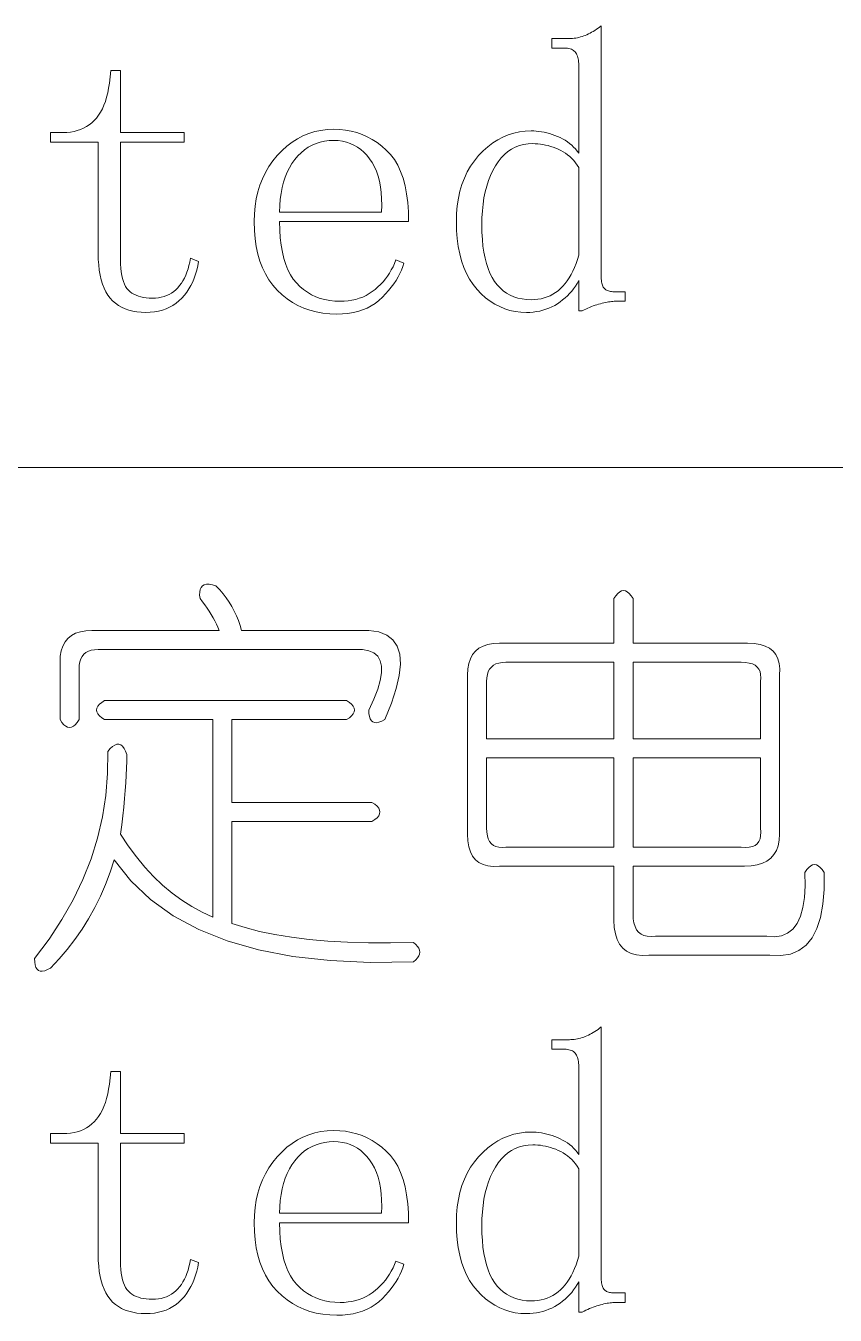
# Model space of a CAD drawing. Extents: x 1 to 297, y 1 to 210.
# Drawn here: x 47.49 to 51.85, y 35.78 to 42.72 of the extents above; entities that cross this region are included whole.
import ezdxf

# ---------------------------------------------------------------- set-up
doc = ezdxf.new("R2010")
doc.units = 0

msp = doc.modelspace()

# ---------------------------------------------------------------- linework, layer by layer
at = {"color": 7, "lineweight": 13}
msp.add_line((1.3055, 40.342), (219.3213, 40.342), dxfattribs=at)
for points in [[(50.189, 41.1763), (50.1586, 41.1775), (50.129, 41.1813), (50.1003, 41.1875), (50.0724, 41.1962), (50.0454, 41.2074), (50.0193, 41.221), (49.994, 41.2372), (49.9696, 41.2558), (49.946, 41.277), (49.9233, 41.3006), (49.9021, 41.3266), (49.8832, 41.3549), (49.8665, 41.3856), (49.852, 41.4185), (49.8397, 41.4538), (49.8297, 41.4914), (49.8219, 41.5313), (49.8163, 41.5735), (49.813, 41.618), (49.8119, 41.6649), (49.8131, 41.7085), (49.8167, 41.7504), (49.8227, 41.7905), (49.8311, 41.8287), (49.8419, 41.8652), (49.8551, 41.8999), (49.8707, 41.9328), (49.8887, 41.9638), (49.9091, 41.9931), (49.9319, 42.0206), (49.9563, 42.0458), (49.9816, 42.0684), (50.0077, 42.0883), (50.0347, 42.1056), (50.0626, 42.1202), (50.0913, 42.1322), (50.1209, 42.1415), (50.1513, 42.1481), (50.1826, 42.1521), (50.2147, 42.1534), (50.2285, 42.1531), (50.2423, 42.1522), (50.2563, 42.1507), (50.2703, 42.1486), (50.2844, 42.1459), (50.2986, 42.1426), (50.3128, 42.1387), (50.3272, 42.1342), (50.3416, 42.1291), (50.3562, 42.1234), (50.3704, 42.1171), (50.3841, 42.1102), (50.3972, 42.1027), (50.4096, 42.0946), (50.4215, 42.0859), (50.4328, 42.0766), (50.4435, 42.0667), (50.4535, 42.0562), (50.463, 42.0451), (50.4719, 42.0334), (50.4719, 42.4963), (50.4717, 42.5063), (50.4712, 42.5158), (50.4703, 42.5248), (50.4691, 42.5333), (50.4676, 42.5413), (50.4657, 42.5487), (50.4635, 42.5557), (50.4609, 42.5621), (50.458, 42.568), (50.4547, 42.5734), (50.451, 42.5783), (50.4468, 42.5827), (50.4421, 42.5865), (50.4369, 42.5899), (50.4312, 42.5927), (50.4249, 42.595), (50.4181, 42.5968), (50.4108, 42.5981), (50.403, 42.5989), (50.3947, 42.5991), (50.3262, 42.5991), (50.3262, 42.6506), (50.4204, 42.6506), (50.429, 42.6507), (50.4376, 42.6513), (50.4462, 42.6521), (50.4547, 42.6533), (50.4633, 42.6549), (50.4719, 42.6567), (50.4804, 42.659), (50.489, 42.6615), (50.4976, 42.6645), (50.5062, 42.6677), (50.5147, 42.6713), (50.5233, 42.6753), (50.5319, 42.6795), (50.5404, 42.6842), (50.549, 42.6891), (50.5576, 42.6945), (50.5662, 42.7001), (50.5747, 42.7061), (50.5833, 42.7125), (50.5919, 42.7191), (50.5919, 41.3649), (50.592, 41.3565), (50.5926, 41.3487), (50.5934, 41.3415), (50.5946, 41.3347), (50.5962, 41.3284), (50.598, 41.3227), (50.6003, 41.3175), (50.6028, 41.3127), (50.6058, 41.3085), (50.609, 41.3049), (50.6126, 41.3016), (50.6166, 41.2987), (50.6208, 41.2961), (50.6255, 41.2939), (50.6304, 41.292), (50.6358, 41.2905), (50.6414, 41.2893), (50.6474, 41.2884), (50.6538, 41.2879), (50.6604, 41.2877), (50.7204, 41.2877), (50.7204, 41.2363), (50.669, 41.2363), (50.662, 41.2362), (50.6548, 41.2358), (50.6473, 41.2351), (50.6395, 41.2342), (50.6315, 41.2331), (50.6232, 41.2317), (50.6147, 41.23), (50.6059, 41.2281), (50.5969, 41.2259), (50.5876, 41.2234), (50.5781, 41.2207), (50.5686, 41.2178), (50.5589, 41.2146), (50.5492, 41.2111), (50.5394, 41.2074), (50.5295, 41.2034), (50.5195, 41.1991), (50.5094, 41.1946), (50.4993, 41.1899), (50.489, 41.1849), (50.4719, 41.1849), (50.4719, 41.3477), (50.463, 41.3326), (50.4535, 41.3181), (50.4435, 41.3041), (50.4328, 41.2908), (50.4215, 41.2781), (50.4096, 41.2659), (50.3972, 41.2544), (50.3841, 41.2435), (50.3704, 41.2332), (50.3562, 41.2234), (50.3414, 41.2145), (50.3262, 41.2065), (50.3105, 41.1994), (50.2944, 41.1933), (50.2779, 41.1881), (50.261, 41.1838), (50.2437, 41.1805), (50.2259, 41.1782), (50.2077, 41.1768)], [(48.0033, 41.4591), (48.0037, 41.4359), (48.005, 41.4142), (48.0072, 41.3941), (48.0102, 41.3755), (48.014, 41.3584), (48.0187, 41.3429), (48.0243, 41.3289), (48.0307, 41.3165), (48.038, 41.3056), (48.0462, 41.2963), (48.0552, 41.2881), (48.065, 41.2809), (48.0757, 41.2744), (48.0873, 41.2689), (48.0997, 41.2641), (48.113, 41.2603), (48.1272, 41.2573), (48.1422, 41.2551), (48.158, 41.2539), (48.1747, 41.2534), (48.1915, 41.254), (48.2076, 41.2557), (48.2231, 41.2584), (48.2378, 41.2623), (48.2519, 41.2674), (48.2652, 41.2735), (48.2779, 41.2807), (48.2899, 41.2891), (48.3012, 41.2986), (48.3119, 41.3091), (48.3218, 41.3208), (48.3311, 41.3333), (48.3396, 41.3468), (48.3475, 41.3613), (48.3547, 41.3766), (48.3612, 41.393), (48.3671, 41.4102), (48.3722, 41.4285), (48.3767, 41.4476), (48.3804, 41.4677), (48.4233, 41.4506), (48.4193, 41.427), (48.4142, 41.4043), (48.408, 41.3824), (48.4007, 41.3614), (48.3922, 41.3413), (48.3827, 41.322), (48.372, 41.3036), (48.3602, 41.286), (48.3473, 41.2693), (48.3333, 41.2534), (48.3183, 41.2388), (48.3023, 41.2257), (48.2853, 41.2141), (48.2675, 41.2041), (48.2487, 41.1956), (48.2289, 41.1886), (48.2082, 41.1832), (48.1866, 41.1794), (48.164, 41.1771), (48.1404, 41.1763), (48.1154, 41.1771), (48.0916, 41.1794), (48.0691, 41.1832), (48.0479, 41.1886), (48.0279, 41.1956), (48.0093, 41.2041), (47.9919, 41.2141), (47.9759, 41.2257), (47.9611, 41.2388), (47.9476, 41.2534), (47.9354, 41.2697), (47.9244, 41.2877), (47.9148, 41.3074), (47.9064, 41.3289), (47.8994, 41.352), (47.8936, 41.3769), (47.8891, 41.4034), (47.8859, 41.4317), (47.8839, 41.4617), (47.8833, 41.4934), (47.8833, 42.0934), (47.6262, 42.0934), (47.6262, 42.1449), (47.6947, 42.1449), (47.7149, 42.1455), (47.7343, 42.1474), (47.753, 42.1506), (47.7708, 42.1551), (47.7879, 42.1609), (47.8043, 42.168), (47.8198, 42.1764), (47.8346, 42.186), (47.8486, 42.1969), (47.8619, 42.2091), (47.8743, 42.2227), (47.8857, 42.2378), (47.8962, 42.2543), (47.9058, 42.2722), (47.9144, 42.2916), (47.922, 42.3125), (47.9288, 42.3348), (47.9346, 42.3586), (47.9394, 42.3839), (47.9433, 42.4106), (47.9519, 42.4791), (48.0033, 42.4791), (48.0033, 42.1449), (48.3462, 42.1449), (48.3462, 42.0934), (48.0033, 42.0934)], [(48.8604, 41.6649), (48.8613, 41.6199), (48.864, 41.5776), (48.8685, 41.538), (48.8748, 41.501), (48.8829, 41.4666), (48.8928, 41.435), (48.9045, 41.406), (48.918, 41.3796), (48.9333, 41.3559), (48.9504, 41.3349), (48.969, 41.3161), (48.9887, 41.2994), (49.0095, 41.2846), (49.0314, 41.2718), (49.0544, 41.2609), (49.0785, 41.2521), (49.1037, 41.2452), (49.1301, 41.2402), (49.1576, 41.2373), (49.1862, 41.2363), (49.2081, 41.2369), (49.2294, 41.2389), (49.2499, 41.2421), (49.2698, 41.2466), (49.289, 41.2524), (49.3075, 41.2594), (49.3254, 41.2678), (49.3425, 41.2774), (49.359, 41.2884), (49.3747, 41.3006), (49.3897, 41.3137), (49.4039, 41.3275), (49.4172, 41.3418), (49.4296, 41.3568), (49.4412, 41.3724), (49.4519, 41.3885), (49.4617, 41.4053), (49.4707, 41.4226), (49.4789, 41.4406), (49.4862, 41.4591), (49.529, 41.442), (49.5232, 41.4232), (49.5162, 41.4045), (49.5078, 41.3858), (49.4982, 41.3673), (49.4872, 41.3488), (49.475, 41.3304), (49.4615, 41.3121), (49.4467, 41.2939), (49.4307, 41.2758), (49.4133, 41.2577), (49.3947, 41.2406), (49.3747, 41.2253), (49.3535, 41.2118), (49.331, 41.2001), (49.3072, 41.1902), (49.2822, 41.1821), (49.2558, 41.1758), (49.2282, 41.1713), (49.1992, 41.1686), (49.169, 41.1677), (49.1303, 41.169), (49.0931, 41.1729), (49.0573, 41.1793), (49.023, 41.1883), (48.9901, 41.1999), (48.9587, 41.214), (48.9287, 41.2307), (48.9002, 41.25), (48.8732, 41.2719), (48.8476, 41.2963), (48.824, 41.3231), (48.8028, 41.3522), (48.7842, 41.3835), (48.768, 41.417), (48.7544, 41.4527), (48.7432, 41.4907), (48.7345, 41.5309), (48.7283, 41.5733), (48.7245, 41.618), (48.7233, 41.6649), (48.7245, 41.707), (48.7283, 41.7477), (48.7345, 41.7869), (48.7432, 41.8246), (48.7544, 41.8609), (48.768, 41.8958), (48.7842, 41.9292), (48.8028, 41.9611), (48.824, 41.9916), (48.8476, 42.0206), (48.873, 42.0474), (48.8995, 42.0715), (48.9272, 42.0927), (48.9559, 42.1111), (48.9858, 42.1266), (49.0168, 42.1394), (49.0489, 42.1493), (49.0821, 42.1563), (49.1164, 42.1606), (49.1519, 42.162), (49.184, 42.1609), (49.2153, 42.1575), (49.2457, 42.152), (49.2753, 42.1442), (49.304, 42.1341), (49.3319, 42.1219), (49.3589, 42.1074), (49.385, 42.0907), (49.4103, 42.0717), (49.4347, 42.0506), (49.4575, 42.0267), (49.4779, 41.9995), (49.4959, 41.9691), (49.5115, 41.9354), (49.5247, 41.8984), (49.5355, 41.8582), (49.5439, 41.8148), (49.5499, 41.7681), (49.5535, 41.7181), (49.5547, 41.6649)], [(49.409, 41.7163), (49.4099, 41.7531), (49.4092, 41.7881), (49.4068, 41.8213), (49.4028, 41.8527), (49.3972, 41.8824), (49.39, 41.9102), (49.3811, 41.9362), (49.3706, 41.9604), (49.3585, 41.9828), (49.3447, 42.0034), (49.3297, 42.0222), (49.3137, 42.0389), (49.2968, 42.0537), (49.2789, 42.0665), (49.2601, 42.0774), (49.2403, 42.0862), (49.2196, 42.0931), (49.198, 42.0981), (49.1754, 42.101), (49.1519, 42.102), (49.1266, 42.101), (49.1023, 42.0979), (49.079, 42.0927), (49.0566, 42.0855), (49.0351, 42.0763), (49.0146, 42.065), (48.995, 42.0516), (48.9763, 42.0362), (48.9586, 42.0187), (48.9419, 41.9991), (48.9264, 41.9778), (48.9126, 41.9549), (48.9003, 41.9305), (48.8898, 41.9045), (48.8808, 41.877), (48.8735, 41.8479), (48.8678, 41.8173), (48.8637, 41.7852), (48.8613, 41.7515), (48.8604, 41.7163)], [(50.4719, 41.9563), (50.463, 41.9696), (50.4537, 41.9822), (50.4438, 41.994), (50.4335, 42.005), (50.4226, 42.0152), (50.4112, 42.0247), (50.3993, 42.0334), (50.3868, 42.0413), (50.3739, 42.0485), (50.3604, 42.0549), (50.3467, 42.0606), (50.333, 42.0657), (50.3193, 42.0702), (50.3056, 42.0741), (50.2919, 42.0774), (50.2782, 42.0801), (50.2644, 42.0822), (50.2507, 42.0837), (50.237, 42.0846), (50.2233, 42.0849), (50.1981, 42.0837), (50.1741, 42.0801), (50.1512, 42.0741), (50.1294, 42.0657), (50.1087, 42.0549), (50.0891, 42.0417), (50.0706, 42.0261), (50.0532, 42.0081), (50.037, 41.9877), (50.0219, 41.9649), (50.008, 41.9401), (49.9956, 41.9138), (49.9847, 41.8859), (49.9752, 41.8565), (49.9672, 41.8256), (49.9607, 41.7931), (49.9556, 41.7591), (49.9519, 41.7235), (49.9497, 41.6864), (49.949, 41.6477), (49.9497, 41.6076), (49.9518, 41.5697), (49.9552, 41.5339), (49.96, 41.5003), (49.9662, 41.4688), (49.9737, 41.4394), (49.9826, 41.4122), (49.9929, 41.3871), (50.0046, 41.3642), (50.0176, 41.3434), (50.0319, 41.3247), (50.0474, 41.3079), (50.0641, 41.2932), (50.082, 41.2803), (50.1012, 41.2695), (50.1215, 41.2606), (50.143, 41.2537), (50.1657, 41.2488), (50.1896, 41.2458), (50.2147, 41.2449), (50.2333, 41.2455), (50.2512, 41.2473), (50.2686, 41.2503), (50.2854, 41.2545), (50.3015, 41.2599), (50.3171, 41.2665), (50.332, 41.2743), (50.3464, 41.2833), (50.3601, 41.2935), (50.3733, 41.3049), (50.3859, 41.3175), (50.3978, 41.3313), (50.4092, 41.3463), (50.4199, 41.3625), (50.4301, 41.3799), (50.4396, 41.3985), (50.4486, 41.4183), (50.457, 41.4393), (50.4647, 41.4615), (50.4719, 41.4849)], [(48.5176, 39.7049), (48.5375, 39.6839), (48.556, 39.6623), (48.5731, 39.6401), (48.5889, 39.6171), (48.6033, 39.5934), (48.6163, 39.5691), (48.628, 39.5441), (48.6383, 39.5183), (48.6472, 39.4919), (48.6547, 39.4649), (49.3404, 39.4649), (49.3938, 39.457), (49.4371, 39.4402), (49.4706, 39.4145), (49.494, 39.3798), (49.5076, 39.3363), (49.5112, 39.2838), (49.5048, 39.2225), (49.4886, 39.1522), (49.4623, 39.073), (49.4262, 38.9849), (49.4099, 38.9761), (49.3953, 38.9705), (49.3824, 38.9679), (49.3713, 38.9684), (49.3619, 38.972), (49.3542, 38.9787), (49.3482, 38.9885), (49.3439, 39.0013), (49.3413, 39.0173), (49.3404, 39.0363), (49.3679, 39.0951), (49.3884, 39.1481), (49.4022, 39.1952), (49.409, 39.2365), (49.409, 39.272), (49.4022, 39.3017), (49.3884, 39.3255), (49.3679, 39.3435), (49.3404, 39.3557), (49.3062, 39.362), (47.8833, 39.362), (47.8638, 39.361), (47.8463, 39.3579), (47.8308, 39.3527), (47.8175, 39.3455), (47.8062, 39.3363), (47.7969, 39.325), (47.7897, 39.3116), (47.7846, 39.2962), (47.7815, 39.2787), (47.7804, 39.2591), (47.7804, 38.9849), (47.7702, 38.9694), (47.7599, 38.9574), (47.7496, 38.9489), (47.7393, 38.9437), (47.729, 38.942), (47.7187, 38.9437), (47.7084, 38.9489), (47.6982, 38.9574), (47.6879, 38.9694), (47.6776, 38.9849), (47.6776, 39.2934), (47.6793, 39.326), (47.6844, 39.3551), (47.693, 39.3809), (47.705, 39.4031), (47.7204, 39.422), (47.7393, 39.4374), (47.7616, 39.4494), (47.7873, 39.458), (47.8164, 39.4631), (47.849, 39.4649), (48.5347, 39.4649), (48.5275, 39.482), (48.5196, 39.4991), (48.5111, 39.5163), (48.5018, 39.5334), (48.4919, 39.5506), (48.4812, 39.5677), (48.4699, 39.5849), (48.4579, 39.602), (48.4452, 39.6191), (48.4319, 39.6363), (48.4296, 39.6555), (48.4298, 39.6719), (48.4324, 39.6857), (48.4374, 39.6966), (48.4447, 39.7049), (48.4545, 39.7103), (48.4667, 39.7131), (48.4812, 39.7131), (48.4982, 39.7103)], [(50.7633, 39.6363), (50.7633, 39.3963), (51.3804, 39.3963), (51.4161, 39.3946), (51.4476, 39.3894), (51.4751, 39.3809), (51.4984, 39.3689), (51.5176, 39.3534), (51.5327, 39.3346), (51.5436, 39.3123), (51.5505, 39.2866), (51.5532, 39.2574), (51.5519, 39.2249), (51.5519, 38.3677), (51.55, 38.3351), (51.5443, 38.306), (51.5349, 38.2803), (51.5217, 38.258), (51.5047, 38.2391), (51.484, 38.2237), (51.4595, 38.2117), (51.4312, 38.2031), (51.3991, 38.198), (51.3633, 38.1963), (50.7633, 38.1963), (50.7633, 37.9391), (50.7645, 37.9133), (50.7681, 37.8905), (50.7741, 37.8707), (50.7825, 37.8541), (50.7933, 37.8406), (50.8065, 37.8301), (50.8221, 37.8227), (50.8401, 37.8185), (50.8605, 37.8173), (50.8833, 37.8191), (51.4833, 37.8191), (51.5255, 37.8164), (51.5628, 37.8219), (51.5954, 37.8356), (51.6232, 37.8575), (51.6462, 37.8877), (51.6643, 37.9261), (51.6777, 37.9727), (51.6863, 38.0276), (51.69, 38.0907), (51.689, 38.162), (51.6993, 38.1774), (51.7096, 38.1894), (51.7199, 38.198), (51.7302, 38.2031), (51.7404, 38.2049), (51.7507, 38.2031), (51.761, 38.198), (51.7713, 38.1894), (51.7816, 38.1774), (51.7919, 38.162), (51.792, 38.0711), (51.7857, 37.9906), (51.7728, 37.9203), (51.7535, 37.8603), (51.7276, 37.8106), (51.6952, 37.7711), (51.6563, 37.742), (51.6108, 37.7231), (51.5589, 37.7146), (51.5004, 37.7163), (50.849, 37.7163), (50.8132, 37.7151), (50.7811, 37.7183), (50.7528, 37.7261), (50.7283, 37.7382), (50.7076, 37.7549), (50.6906, 37.7759), (50.6774, 37.8015), (50.668, 37.8315), (50.6623, 37.8659), (50.6604, 37.9049), (50.6604, 38.1963), (50.0433, 38.1963), (50.0107, 38.1949), (49.9816, 38.1977), (49.9559, 38.2045), (49.9336, 38.2155), (49.9147, 38.2306), (49.8993, 38.2498), (49.8873, 38.2731), (49.8787, 38.3005), (49.8736, 38.3321), (49.8719, 38.3677), (49.8719, 39.2249), (49.8736, 39.2574), (49.8787, 39.2866), (49.8873, 39.3123), (49.8993, 39.3346), (49.9147, 39.3534), (49.9336, 39.3689), (49.9559, 39.3809), (49.9816, 39.3894), (50.0107, 39.3946), (50.0433, 39.3963), (50.6604, 39.3963), (50.6604, 39.6363), (50.6707, 39.6517), (50.681, 39.6637), (50.6913, 39.6723), (50.7016, 39.6774), (50.7119, 39.6791), (50.7222, 39.6774), (50.7324, 39.6723), (50.7427, 39.6637), (50.753, 39.6517)], [(50.6604, 39.2934), (50.0776, 39.2934), (50.058, 39.2924), (50.0406, 39.2893), (50.0251, 39.2842), (50.0118, 39.277), (50.0004, 39.2677), (49.9912, 39.2564), (49.984, 39.243), (49.9788, 39.2276), (49.9758, 39.2101), (49.9747, 39.1906), (49.9747, 38.882), (50.6604, 38.882)], [(51.3462, 39.2934), (50.7633, 39.2934), (50.7633, 38.882), (51.449, 38.882), (51.449, 39.1906), (51.4511, 39.2101), (51.4504, 39.2276), (51.447, 39.243), (51.4408, 39.2564), (51.4319, 39.2677), (51.4202, 39.277), (51.4058, 39.2842), (51.3887, 39.2893), (51.3688, 39.2924)], [(47.9176, 39.0877), (49.2204, 39.0877), (49.2359, 39.0774), (49.2479, 39.0671), (49.2564, 39.0569), (49.2616, 39.0466), (49.2633, 39.0363), (49.2616, 39.026), (49.2564, 39.0157), (49.2479, 39.0054), (49.2359, 38.9951), (49.2204, 38.9849), (48.6033, 38.9849), (48.6033, 38.5391), (49.3576, 38.5391), (49.373, 38.5289), (49.385, 38.5186), (49.3936, 38.5083), (49.3987, 38.498), (49.4004, 38.4877), (49.3987, 38.4774), (49.3936, 38.4671), (49.385, 38.4569), (49.373, 38.4466), (49.3576, 38.4363), (48.6033, 38.4363), (48.6033, 37.8877), (48.6748, 37.8651), (48.7521, 37.8452), (48.8352, 37.8281), (48.9242, 37.8137), (49.019, 37.802), (49.1196, 37.7931), (49.2261, 37.7869), (49.3384, 37.7835), (49.4565, 37.7828), (49.5804, 37.7849), (49.5928, 37.7746), (49.6024, 37.7643), (49.6092, 37.754), (49.6134, 37.7437), (49.6147, 37.7334), (49.6134, 37.7231), (49.6092, 37.7129), (49.6024, 37.7026), (49.5928, 37.6923), (49.5804, 37.682), (49.3483, 37.6782), (49.132, 37.6875), (48.9314, 37.7098), (48.7466, 37.7451), (48.5776, 37.7934), (48.4243, 37.8548), (48.2868, 37.9292), (48.1651, 38.0166), (48.0592, 38.1171), (47.969, 38.2306), (47.9471, 38.163), (47.9224, 38.0975), (47.895, 38.0341), (47.8648, 37.9727), (47.8319, 37.9134), (47.7962, 37.8562), (47.7578, 37.801), (47.7167, 37.7478), (47.6728, 37.6967), (47.6262, 37.6477), (47.6099, 37.639), (47.5953, 37.6333), (47.5824, 37.6307), (47.5713, 37.6313), (47.5619, 37.6349), (47.5542, 37.6415), (47.5482, 37.6513), (47.5439, 37.6642), (47.5413, 37.6801), (47.5404, 37.6991), (47.6184, 37.8029), (47.6879, 37.9083), (47.7487, 38.0154), (47.801, 38.1243), (47.8447, 38.2349), (47.8799, 38.3471), (47.9064, 38.4611), (47.9244, 38.5769), (47.9339, 38.6943), (47.9347, 38.8134), (47.9481, 38.8287), (47.9608, 38.8402), (47.9728, 38.8479), (47.9841, 38.8518), (47.9947, 38.852), (48.0047, 38.8484), (48.0139, 38.841), (48.0225, 38.8299), (48.0304, 38.815), (48.0376, 38.7963), (48.0372, 38.7611), (48.0362, 38.7243), (48.0345, 38.6857), (48.0321, 38.6454), (48.029, 38.6034), (48.0252, 38.5597), (48.0208, 38.5143), (48.0156, 38.4671), (48.0098, 38.4183), (48.0033, 38.3677), (48.0453, 38.3046), (48.089, 38.2457), (48.1344, 38.1908), (48.1816, 38.1401), (48.2304, 38.0934), (48.281, 38.0509), (48.3333, 38.0125), (48.3873, 37.9782), (48.443, 37.9481), (48.5004, 37.922), (48.5004, 38.9849), (47.9176, 38.9849), (47.9022, 38.9951), (47.8902, 39.0054), (47.8816, 39.0157), (47.8764, 39.026), (47.8747, 39.0363), (47.8764, 39.0466), (47.8816, 39.0569), (47.8902, 39.0671), (47.9022, 39.0774)], [(50.6604, 38.7791), (49.9747, 38.7791), (49.9747, 38.402), (49.9758, 38.3794), (49.9788, 38.3595), (49.984, 38.3423), (49.9912, 38.3279), (50.0004, 38.3163), (50.0118, 38.3074), (50.0251, 38.3012), (50.0406, 38.2978), (50.058, 38.2971), (50.0776, 38.2991), (50.6604, 38.2991)], [(51.449, 38.7791), (50.7633, 38.7791), (50.7633, 38.2991), (51.3462, 38.2991), (51.3688, 38.2971), (51.3887, 38.2978), (51.4058, 38.3012), (51.4202, 38.3074), (51.4319, 38.3163), (51.4408, 38.3279), (51.447, 38.3423), (51.4504, 38.3595), (51.4511, 38.3794), (51.449, 38.402)], [(50.189, 35.7877), (50.1586, 35.789), (50.129, 35.7927), (50.1003, 35.7989), (50.0724, 35.8076), (50.0454, 35.8188), (50.0193, 35.8325), (49.994, 35.8486), (49.9696, 35.8673), (49.946, 35.8884), (49.9233, 35.912), (49.9021, 35.938), (49.8832, 35.9663), (49.8665, 35.997), (49.852, 36.0299), (49.8397, 36.0652), (49.8297, 36.1028), (49.8219, 36.1427), (49.8163, 36.1849), (49.813, 36.2294), (49.8119, 36.2763), (49.8131, 36.32), (49.8167, 36.3618), (49.8227, 36.4019), (49.8311, 36.4402), (49.8419, 36.4766), (49.8551, 36.5113), (49.8707, 36.5442), (49.8887, 36.5753), (49.9091, 36.6045), (49.9319, 36.632), (49.9563, 36.6572), (49.9816, 36.6798), (50.0077, 36.6998), (50.0347, 36.717), (50.0626, 36.7316), (50.0913, 36.7436), (50.1209, 36.7529), (50.1513, 36.7595), (50.1826, 36.7635), (50.2147, 36.7649), (50.2285, 36.7646), (50.2423, 36.7637), (50.2563, 36.7622), (50.2703, 36.7601), (50.2844, 36.7574), (50.2986, 36.7541), (50.3128, 36.7502), (50.3272, 36.7457), (50.3416, 36.7406), (50.3562, 36.7349), (50.3704, 36.7286), (50.3841, 36.7217), (50.3972, 36.7142), (50.4096, 36.7061), (50.4215, 36.6974), (50.4328, 36.6881), (50.4435, 36.6782), (50.4535, 36.6677), (50.463, 36.6566), (50.4719, 36.6449), (50.4719, 37.1077), (50.4717, 37.1177), (50.4712, 37.1273), (50.4703, 37.1363), (50.4691, 37.1447), (50.4676, 37.1527), (50.4657, 37.1602), (50.4635, 37.1671), (50.4609, 37.1735), (50.458, 37.1795), (50.4547, 37.1849), (50.451, 37.1897), (50.4468, 37.1941), (50.4421, 37.198), (50.4369, 37.2013), (50.4312, 37.2041), (50.4249, 37.2065), (50.4181, 37.2083), (50.4108, 37.2095), (50.403, 37.2103), (50.3947, 37.2106), (50.3262, 37.2106), (50.3262, 37.262), (50.4204, 37.262), (50.429, 37.2622), (50.4376, 37.2627), (50.4462, 37.2635), (50.4547, 37.2647), (50.4633, 37.2663), (50.4719, 37.2682), (50.4804, 37.2704), (50.489, 37.273), (50.4976, 37.2759), (50.5062, 37.2791), (50.5147, 37.2827), (50.5233, 37.2867), (50.5319, 37.291), (50.5404, 37.2956), (50.549, 37.3006), (50.5576, 37.3059), (50.5662, 37.3115), (50.5747, 37.3175), (50.5833, 37.3239), (50.5919, 37.3306), (50.5919, 35.9763), (50.592, 35.968), (50.5926, 35.9602), (50.5934, 35.9529), (50.5946, 35.9461), (50.5962, 35.9399), (50.598, 35.9341), (50.6003, 35.9289), (50.6028, 35.9242), (50.6058, 35.92), (50.609, 35.9163), (50.6126, 35.913), (50.6166, 35.9101), (50.6208, 35.9075), (50.6255, 35.9053), (50.6304, 35.9034), (50.6358, 35.9019), (50.6414, 35.9007), (50.6474, 35.8998), (50.6538, 35.8993), (50.6604, 35.8991), (50.7204, 35.8991), (50.7204, 35.8477), (50.669, 35.8477), (50.662, 35.8476), (50.6548, 35.8472), (50.6473, 35.8466), (50.6395, 35.8457), (50.6315, 35.8445), (50.6232, 35.8431), (50.6147, 35.8414), (50.6059, 35.8395), (50.5969, 35.8373), (50.5876, 35.8349), (50.5781, 35.8322), (50.5686, 35.8292), (50.5589, 35.826), (50.5492, 35.8225), (50.5394, 35.8188), (50.5295, 35.8148), (50.5195, 35.8106), (50.5094, 35.8061), (50.4993, 35.8013), (50.489, 35.7963), (50.4719, 35.7963), (50.4719, 35.9591), (50.463, 35.944), (50.4535, 35.9295), (50.4435, 35.9156), (50.4328, 35.9022), (50.4215, 35.8895), (50.4096, 35.8774), (50.3972, 35.8658), (50.3841, 35.8549), (50.3704, 35.8446), (50.3562, 35.8349), (50.3414, 35.8259), (50.3262, 35.8179), (50.3105, 35.8108), (50.2944, 35.8047), (50.2779, 35.7995), (50.261, 35.7953), (50.2437, 35.792), (50.2259, 35.7896), (50.2077, 35.7882)], [(48.0033, 36.0706), (48.0037, 36.0473), (48.005, 36.0257), (48.0072, 36.0055), (48.0102, 35.9869), (48.014, 35.9699), (48.0187, 35.9543), (48.0243, 35.9404), (48.0307, 35.9279), (48.038, 35.9171), (48.0462, 35.9077), (48.0552, 35.8996), (48.065, 35.8923), (48.0757, 35.8859), (48.0873, 35.8803), (48.0997, 35.8756), (48.113, 35.8717), (48.1272, 35.8687), (48.1422, 35.8666), (48.158, 35.8653), (48.1747, 35.8649), (48.1915, 35.8654), (48.2076, 35.8671), (48.2231, 35.8699), (48.2378, 35.8738), (48.2519, 35.8788), (48.2652, 35.8849), (48.2779, 35.8922), (48.2899, 35.9005), (48.3012, 35.91), (48.3119, 35.9206), (48.3218, 35.9322), (48.3311, 35.9447), (48.3396, 35.9582), (48.3475, 35.9727), (48.3547, 35.9881), (48.3612, 36.0044), (48.3671, 36.0217), (48.3722, 36.0399), (48.3767, 36.059), (48.3804, 36.0791), (48.4233, 36.062), (48.4193, 36.0384), (48.4142, 36.0157), (48.408, 35.9939), (48.4007, 35.9729), (48.3922, 35.9527), (48.3827, 35.9334), (48.372, 35.915), (48.3602, 35.8974), (48.3473, 35.8807), (48.3333, 35.8649), (48.3183, 35.8502), (48.3023, 35.8371), (48.2853, 35.8255), (48.2675, 35.8155), (48.2487, 35.807), (48.2289, 35.8001), (48.2082, 35.7947), (48.1866, 35.7908), (48.164, 35.7885), (48.1404, 35.7877), (48.1154, 35.7885), (48.0916, 35.7908), (48.0691, 35.7947), (48.0479, 35.8001), (48.0279, 35.807), (48.0093, 35.8155), (47.9919, 35.8255), (47.9759, 35.8371), (47.9611, 35.8502), (47.9476, 35.8649), (47.9354, 35.8811), (47.9244, 35.8991), (47.9148, 35.9189), (47.9064, 35.9403), (47.8994, 35.9634), (47.8936, 35.9883), (47.8891, 36.0149), (47.8859, 36.0431), (47.8839, 36.0731), (47.8833, 36.1049), (47.8833, 36.7049), (47.6262, 36.7049), (47.6262, 36.7563), (47.6947, 36.7563), (47.7149, 36.7569), (47.7343, 36.7589), (47.753, 36.7621), (47.7708, 36.7666), (47.7879, 36.7724), (47.8043, 36.7794), (47.8198, 36.7878), (47.8346, 36.7974), (47.8486, 36.8084), (47.8619, 36.8206), (47.8743, 36.8342), (47.8857, 36.8492), (47.8962, 36.8657), (47.9058, 36.8837), (47.9144, 36.9031), (47.922, 36.9239), (47.9288, 36.9463), (47.9346, 36.9701), (47.9394, 36.9953), (47.9433, 37.022), (47.9519, 37.0906), (48.0033, 37.0906), (48.0033, 36.7563), (48.3462, 36.7563), (48.3462, 36.7049), (48.0033, 36.7049)], [(48.8604, 36.2763), (48.8613, 36.2313), (48.864, 36.189), (48.8685, 36.1494), (48.8748, 36.1124), (48.8829, 36.0781), (48.8928, 36.0464), (48.9045, 36.0174), (48.918, 35.991), (48.9333, 35.9673), (48.9504, 35.9463), (48.969, 35.9276), (48.9887, 35.9108), (49.0095, 35.896), (49.0314, 35.8832), (49.0544, 35.8724), (49.0785, 35.8635), (49.1037, 35.8566), (49.1301, 35.8517), (49.1576, 35.8487), (49.1862, 35.8477), (49.2081, 35.8484), (49.2294, 35.8503), (49.2499, 35.8535), (49.2698, 35.858), (49.289, 35.8638), (49.3075, 35.8709), (49.3254, 35.8792), (49.3425, 35.8889), (49.359, 35.8998), (49.3747, 35.912), (49.3897, 35.9252), (49.4039, 35.9389), (49.4172, 35.9533), (49.4296, 35.9682), (49.4412, 35.9838), (49.4519, 35.9999), (49.4617, 36.0167), (49.4707, 36.0341), (49.4789, 36.052), (49.4862, 36.0706), (49.529, 36.0534), (49.5232, 36.0346), (49.5162, 36.0159), (49.5078, 35.9972), (49.4982, 35.9787), (49.4872, 35.9602), (49.475, 35.9418), (49.4615, 35.9235), (49.4467, 35.9053), (49.4307, 35.8872), (49.4133, 35.8691), (49.3947, 35.852), (49.3747, 35.8367), (49.3535, 35.8232), (49.331, 35.8115), (49.3072, 35.8016), (49.2822, 35.7935), (49.2558, 35.7872), (49.2282, 35.7827), (49.1992, 35.78), (49.169, 35.7791), (49.1303, 35.7804), (49.0931, 35.7843), (49.0573, 35.7907), (49.023, 35.7997), (48.9901, 35.8113), (48.9587, 35.8254), (48.9287, 35.8421), (48.9002, 35.8614), (48.8732, 35.8833), (48.8476, 35.9077), (48.824, 35.9345), (48.8028, 35.9636), (48.7842, 35.9949), (48.768, 36.0284), (48.7544, 36.0641), (48.7432, 36.1021), (48.7345, 36.1423), (48.7283, 36.1847), (48.7245, 36.2294), (48.7233, 36.2763), (48.7245, 36.3184), (48.7283, 36.3591), (48.7345, 36.3983), (48.7432, 36.4361), (48.7544, 36.4724), (48.768, 36.5072), (48.7842, 36.5406), (48.8028, 36.5725), (48.824, 36.603), (48.8476, 36.632), (48.873, 36.6589), (48.8995, 36.6829), (48.9272, 36.7041), (48.9559, 36.7225), (48.9858, 36.7381), (49.0168, 36.7508), (49.0489, 36.7607), (49.0821, 36.7678), (49.1164, 36.772), (49.1519, 36.7734), (49.184, 36.7723), (49.2153, 36.769), (49.2457, 36.7634), (49.2753, 36.7556), (49.304, 36.7456), (49.3319, 36.7333), (49.3589, 36.7188), (49.385, 36.7021), (49.4103, 36.6832), (49.4347, 36.662), (49.4575, 36.6381), (49.4779, 36.6109), (49.4959, 36.5805), (49.5115, 36.5468), (49.5247, 36.5099), (49.5355, 36.4697), (49.5439, 36.4262), (49.5499, 36.3795), (49.5535, 36.3295), (49.5547, 36.2763)], [(49.409, 36.3277), (49.4099, 36.3645), (49.4092, 36.3995), (49.4068, 36.4328), (49.4028, 36.4642), (49.3972, 36.4938), (49.39, 36.5216), (49.3811, 36.5476), (49.3706, 36.5718), (49.3585, 36.5942), (49.3447, 36.6149), (49.3297, 36.6336), (49.3137, 36.6503), (49.2968, 36.6651), (49.2789, 36.6779), (49.2601, 36.6888), (49.2403, 36.6977), (49.2196, 36.7046), (49.198, 36.7095), (49.1754, 36.7124), (49.1519, 36.7134), (49.1266, 36.7124), (49.1023, 36.7093), (49.079, 36.7042), (49.0566, 36.697), (49.0351, 36.6877), (49.0146, 36.6764), (48.995, 36.663), (48.9763, 36.6476), (48.9586, 36.6301), (48.9419, 36.6106), (48.9264, 36.5892), (48.9126, 36.5663), (48.9003, 36.5419), (48.8898, 36.5159), (48.8808, 36.4884), (48.8735, 36.4594), (48.8678, 36.4288), (48.8637, 36.3966), (48.8613, 36.3629), (48.8604, 36.3277)], [(50.4719, 36.5677), (50.463, 36.581), (50.4537, 36.5936), (50.4438, 36.6054), (50.4335, 36.6164), (50.4226, 36.6266), (50.4112, 36.6361), (50.3993, 36.6448), (50.3868, 36.6527), (50.3739, 36.6599), (50.3604, 36.6663), (50.3467, 36.672), (50.333, 36.6771), (50.3193, 36.6816), (50.3056, 36.6855), (50.2919, 36.6888), (50.2782, 36.6915), (50.2644, 36.6936), (50.2507, 36.6951), (50.237, 36.696), (50.2233, 36.6963), (50.1981, 36.6951), (50.1741, 36.6915), (50.1512, 36.6855), (50.1294, 36.6771), (50.1087, 36.6663), (50.0891, 36.6531), (50.0706, 36.6375), (50.0532, 36.6195), (50.037, 36.5991), (50.0219, 36.5763), (50.008, 36.5515), (49.9956, 36.5252), (49.9847, 36.4973), (49.9752, 36.4679), (49.9672, 36.437), (49.9607, 36.4045), (49.9556, 36.3705), (49.9519, 36.3349), (49.9497, 36.2978), (49.949, 36.2591), (49.9497, 36.2191), (49.9518, 36.1811), (49.9552, 36.1454), (49.96, 36.1117), (49.9662, 36.0802), (49.9737, 36.0509), (49.9826, 36.0236), (49.9929, 35.9986), (50.0046, 35.9756), (50.0176, 35.9549), (50.0319, 35.9361), (50.0474, 35.9194), (50.0641, 35.9046), (50.082, 35.8918), (50.1012, 35.8809), (50.1215, 35.8721), (50.143, 35.8652), (50.1657, 35.8602), (50.1896, 35.8573), (50.2147, 35.8563), (50.2333, 35.8569), (50.2512, 35.8587), (50.2686, 35.8617), (50.2854, 35.8659), (50.3015, 35.8713), (50.3171, 35.8779), (50.332, 35.8857), (50.3464, 35.8947), (50.3601, 35.9049), (50.3733, 35.9163), (50.3859, 35.9289), (50.3978, 35.9427), (50.4092, 35.9577), (50.4199, 35.9739), (50.4301, 35.9913), (50.4396, 36.0099), (50.4486, 36.0297), (50.457, 36.0507), (50.4647, 36.0729), (50.4719, 36.0963)]]:
    msp.add_lwpolyline(points, close=True, dxfattribs=at)

doc.saveas('drawing.dxf')
